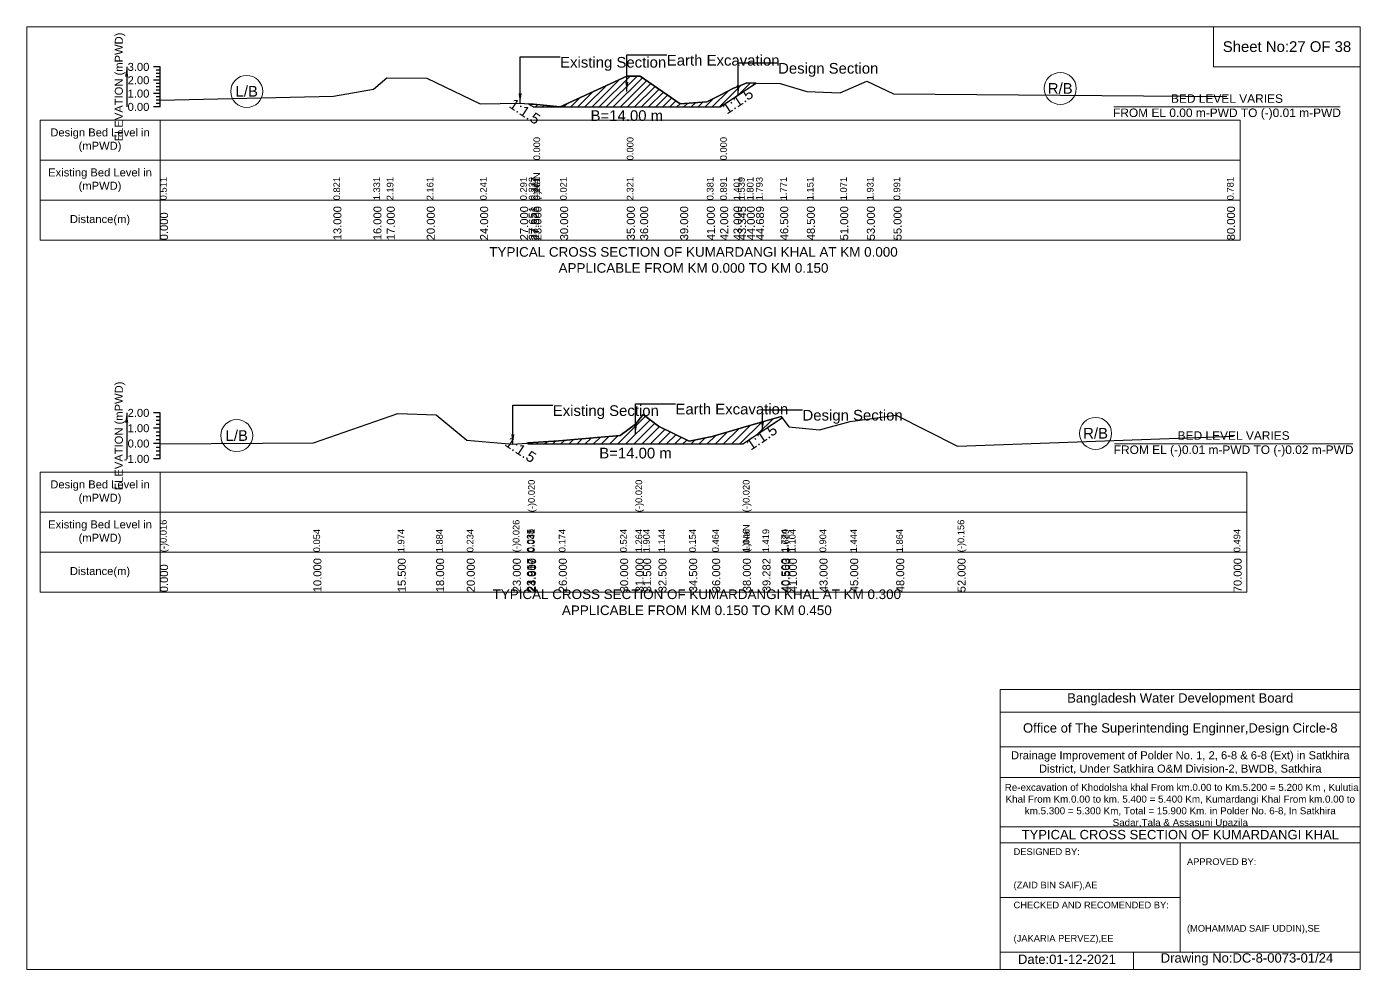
# Model space of a CAD drawing. Header units: inches. Extents: x 93000 to 476000, y -4242 to 0.
# Drawn here: x 360000 to 366000, y -4242 to 0 of the extents above; entities that cross this region are included whole.
import ezdxf

# ---------------------------------------------------------------- set-up
doc = ezdxf.new("R2010")
doc.units = ezdxf.units.IN
doc.header["$LTSCALE"] = 7
doc.header["$MEASUREMENT"] = 0
doc.linetypes.add('DASHED', pattern=[0.75, 0.5, -0.25])
for name, color, linetype, lineweight in [('Cross section Data Border', 7, 'Continuous', 9), ('Cross Section Labels', 7, 'Continuous', 9), ('Design_Bed_Level for Xsection', 7, 'DASHED', 25), ('Existing_Bed_Level for Xsection', 7, 'Continuous', 25), ('Long Section Labels', 7, 'Continuous', 9)]:
    doc.layers.add(name, color=color, linetype=linetype, lineweight=lineweight)
doc.styles.get("Standard").update_dxf_attribs({"font": 'arial.ttf'})
doc.dimstyles.get("Standard").update_dxf_attribs({"dimtxt": 0.18, "dimasz": 0.18, "dimexe": 0.18, "dimexo": 0.0625, "dimgap": 0.09, "dimtad": 0, "dimtih": 1, "dimtoh": 1, "dimdec": 4, "dimzin": 0, "dimdsep": 46, "dimtxsty": 'Standard', "dimcen": 0.09, "dimadec": 0, "dimazin": 0, "dimtfac": 1, "dimtdec": 4, "dimtofl": 0, "dimtmove": 0, "dimatfit": 3, "dimfxl": 1, "dimtolj": 1, "dimtzin": 0, "dimarcsym": 0})

msp = doc.modelspace()

# ---------------------------------------------------------------- hatches: boundary and pattern name
at = {"layer": 'Existing_Bed_Level for Xsection'}
h = msp.add_hatch(dxfattribs=at)
h.set_pattern_fill('ANSI31', color=256, scale=180, style=0)
h.paths.add_polyline_path([(362259.1, -347.3), (362269.5, -354.3), (362280, -361.3), (362400, -361.3), (362700, -361.3), (362760, -361.3), (362940, -361.3), (363060, -361.3), (363120, -361.3), (363180, -321.3), (363200.7, -307.5), (363240, -281.3), (363281.3, -253.7), (363240, -253.2), (363200.7, -268.9), (363180, -277.2), (363120, -307.8), (363060, -338.4), (362940, -346.8), (362760, -222), (362700, -222), (362400, -360), (362280, -349.2), (362269.5, -348.3)])
h = msp.add_hatch(dxfattribs=at)
h.set_pattern_fill('ANSI31', color=256, scale=207, style=0)
h.paths.add_polyline_path([(362250.3, -1873.8), (362253.1, -1875.7), (362256, -1877.6), (362394, -1877.6), (362670, -1877.6), (362739, -1877.6), (362773.5, -1877.6), (362842.5, -1877.6), (362980.5, -1877.6), (363084, -1877.6), (363222, -1877.6), (363310.4, -1818.7), (363394.5, -1762.6), (363398.9, -1759.7), (363394.5, -1753.8), (363310.4, -1778.3), (363222, -1804), (363084, -1844.2), (362980.5, -1865.6), (362842.5, -1797.3), (362773.5, -1744.9), (362739, -1789), (362670, -1840.1), (362394, -1864.2), (362256, -1873.4), (362253.1, -1873.6)])

# ---------------------------------------------------------------- linework, layer by layer
at = {"layer": 'Cross section Data Border'}
for points in [[(360000, 0), (366000, 0), (366000, -4242), (360000, -4242)], [(365340, 0), (366000, 0), (366000, -180), (365340, -180)], [(360060, -421.3), (365460, -421.3), (365460, -961.3), (360060, -961.3)], [(360060, -2005.2), (365490, -2005.2), (365490, -2545.2), (360060, -2545.2)]]:
    msp.add_lwpolyline(points, close=True, dxfattribs=at)
for points in [[(360600, -421.3), (360600, -961.3)], [(360060, -601.3), (365460, -601.3)], [(360060, -781.3), (365460, -781.3)], [(360600, -2005.2), (360600, -2545.2)], [(360060, -2185.2), (365490, -2185.2)], [(360060, -2365.2), (365490, -2365.2)], [(364380, -4242), (364380, -2982), (366000, -2982)], [(364380, -3084), (366000, -3084)], [(364380, -3240), (366000, -3240)], [(364380, -3378), (366000, -3378)], [(364380, -3600), (366000, -3600)], [(364380, -3672), (366000, -3672)], [(365190, -3672), (365190, -4164)], [(364380, -3918), (365190, -3918)], [(364380, -4164), (366000, -4164)], [(364980, -4164), (364980, -4242)]]:
    msp.add_lwpolyline(points, dxfattribs=at)
at = {"layer": 'Cross Section Labels'}
for points in [[(364891, -361.3), (365909, -361.3)], [(364894.2, -1877.6), (365965.8, -1877.6)]]:
    msp.add_lwpolyline(points, dxfattribs=at)
for centre in [(360990, -291.3), (364650, -278.1), (360945, -1840.4), (364809, -1830.1)]:
    msp.add_circle(centre, 72, dxfattribs=at)
at = {"layer": 'Design_Bed_Level for Xsection'}
for points in [[(362259.1, -347.3), (362269.5, -354.3), (362280, -361.3), (362700, -361.3), (363120, -361.3), (363200.7, -307.5), (363281.3, -253.7)], [(362250.3, -1873.8), (362253.1, -1875.7), (362256, -1877.6), (362739, -1877.6), (363222, -1877.6), (363310.4, -1818.7), (363398.9, -1759.7)]]:
    msp.add_lwpolyline(points, dxfattribs=at)
at = {"layer": 'Existing_Bed_Level for Xsection'}
for points in [[(360600, -181.3), (360570, -181.3)], [(360600, -196.3), (360582, -196.3)], [(360600, -211.3), (360582, -211.3)], [(360600, -226.3), (360582, -226.3)], [(360600, -361.3), (360600, -301.3), (360600, -241.3), (360600, -181.3)], [(360600, -330.6), (361380, -312), (361560, -281.4), (361620, -229.8), (361800, -231.6), (362040, -346.8), (362220, -343.8), (362259.1, -347.3), (362269.5, -348.3), (362280, -349.2), (362280, -349.2), (362400, -360), (362700, -222), (362700, -222), (362760, -222), (362940, -346.8), (363060, -338.4), (363120, -307.8), (363120, -307.8), (363180, -277.2), (363200.7, -268.9), (363240, -253.2), (363281.3, -253.7), (363390, -255), (363510, -292.2), (363660, -297), (363780, -245.4), (363900, -301.8), (365400, -314.4)], [(360600, -241.3), (360570, -241.3)], [(360600, -256.3), (360582, -256.3)], [(360600, -271.3), (360582, -271.3)], [(360600, -286.3), (360582, -286.3)], [(360600, -301.3), (360570, -301.3)], [(360600, -316.3), (360582, -316.3)], [(360600, -331.3), (360582, -331.3)], [(360600, -346.3), (360582, -346.3)], [(360600, -361.3), (360570, -361.3)], [(360600, -1738.2), (360570, -1738.2)], [(360600, -1945.2), (360600, -1876.2), (360600, -1807.2), (360600, -1738.2)], [(360600, -1755.5), (360582, -1755.5)], [(360600, -1772.7), (360582, -1772.7)], [(360600, -1790), (360582, -1790)], [(360600, -1877.3), (361290, -1872.5), (361669.5, -1740), (361842, -1746.2), (361980, -1860.1), (362187, -1878), (362250.3, -1873.8), (362253.1, -1873.6), (362256, -1873.4), (362256, -1873.4), (362394, -1864.2), (362670, -1840.1), (362739, -1789), (362739, -1789), (362773.5, -1744.9), (362842.5, -1797.3), (362980.5, -1865.6), (363084, -1844.2), (363222, -1804), (363222, -1804), (363310.4, -1778.3), (363394.5, -1753.8), (363398.9, -1759.7), (363429, -1800.1), (363567, -1813.9), (363705, -1776.6), (363912, -1747.6), (364188, -1887), (365430, -1842.2)], [(360600, -1807.2), (360570, -1807.2)], [(360600, -1824.5), (360582, -1824.5)], [(360600, -1841.7), (360582, -1841.7)], [(360600, -1859), (360582, -1859)], [(360600, -1876.2), (360570, -1876.2)], [(360600, -1893.5), (360582, -1893.5)], [(360600, -1910.7), (360582, -1910.7)], [(360600, -1945.2), (360570, -1945.2)], [(360600, -1928), (360582, -1928)]]:
    msp.add_lwpolyline(points, dxfattribs=at)
for points in [[(362259.1, -347.3), (362269.5, -354.3), (362280, -361.3), (362280, -361.3), (362400, -361.3), (362700, -361.3), (362700, -361.3), (362760, -361.3), (362940, -361.3), (363060, -361.3), (363120, -361.3), (363120, -361.3), (363180, -321.3), (363200.7, -307.5), (363240, -281.3), (363281.3, -253.7), (363281.3, -253.7), (363281.3, -253.7), (363240, -253.2), (363200.7, -268.9), (363180, -277.2), (363120, -307.8), (363120, -307.8), (363060, -338.4), (362940, -346.8), (362760, -222), (362700, -222), (362700, -222), (362400, -360), (362280, -349.2), (362280, -349.2), (362269.5, -348.3)], [(362250.3, -1873.8), (362250.3, -1873.8), (362253.1, -1875.7), (362256, -1877.6), (362256, -1877.6), (362394, -1877.6), (362670, -1877.6), (362739, -1877.6), (362739, -1877.6), (362773.5, -1877.6), (362842.5, -1877.6), (362980.5, -1877.6), (363084, -1877.6), (363222, -1877.6), (363222, -1877.6), (363310.4, -1818.7), (363394.5, -1762.6), (363398.9, -1759.7), (363398.9, -1759.7), (363398.9, -1759.7), (363394.5, -1753.8), (363310.4, -1778.3), (363222, -1804), (363222, -1804), (363084, -1844.2), (362980.5, -1865.6), (362842.5, -1797.3), (362773.5, -1744.9), (362739, -1789), (362739, -1789), (362670, -1840.1), (362394, -1864.2), (362256, -1873.4), (362256, -1873.4), (362253.1, -1873.6), (362250.3, -1873.8)]]:
    msp.add_lwpolyline(points, close=True, dxfattribs=at)

# ---------------------------------------------------------------- texts
at = {"layer": 'Cross section Data Border', "attachment_point": 5}
for s, insert, char_height in [('Sheet No:27 OF 38', (365670, -90), 48), ('Bangladesh Water Development Board', (365190, -3027), 42), ('Office of The Superintending Enginner,Design Circle-8', (365190, -3162), 42)]:
    msp.add_mtext(s, dxfattribs=dict(at, insert=insert, char_height=char_height))
at = {"layer": 'Cross section Data Border'}
for s, insert, char_height, width, attachment_point in [('Design Bed Level in (mPWD)', (360330, -511.3), 36, 480, 5), ('Existing Bed Level in (mPWD)', (360330, -691.3), 36, 480, 5), ('Distance(m)', (360330, -871.3), 36, 480, 5), ('Design Bed Level in (mPWD)', (360330, -2095.2), 36, 480, 5), ('Existing Bed Level in (mPWD)', (360330, -2275.2), 36, 480, 5), ('Distance(m)', (360330, -2455.2), 36, 480, 5), ('Drainage Improvement of Polder No. 1, 2, 6-8 & 6-8 (Ext) in Satkhira District, Under Satkhira O&M Division-2, BWDB, Satkhira', (365190, -3312), 36, 1680, 5), (' Re-excavation of Khodolsha khal From km.0.00 to Km.5.200 = 5.200 Km , Kulutia Khal From Km.0.00 to km. 5.400 = 5.400 Km, Kumardangi Khal From km.0.00 to km.5.300 = 5.300 Km, Total = 15.900 Km. in Polder No. 6-8, In Satkhira Sadar,Tala & Assasuni Upazila', (365190, -3507), 31.6143, 1620, 5), ('TYPICAL CROSS SECTION OF KUMARDANGI KHAL', (365190, -3636), 42, 1680, 5), ('DESIGNED BY:^J^J^J(ZAID BIN SAIF),AE', (364440, -3792), 30, 840, 4), ('APPROVED BY:^J^J^J^J^J^J(MOHAMMAD SAIF UDDIN),SE', (365220, -3912), 30, 840, 4), ('CHECKED AND RECOMENDED BY:^J^J^J(JAKARIA PERVEZ),EE', (364440, -4032), 30, 840, 4), ('Date:01-12-2021', (364680, -4197), 42, 840, 5), ('Drawing No:DC-8-0073-01/24', (365490, -4197), 42, 1320, 5)]:
    msp.add_mtext(s, dxfattribs=dict(at, insert=insert, char_height=char_height, width=width, attachment_point=attachment_point))
at = {"layer": 'Cross Section Labels'}
for s, insert, char_height, attachment_point in [('Existing Section', (362400, -136.3), 48, 1), ('Earth Excavation', (362880, -127.3), 48, 1), ('Design Section', (363380.7, -163.3), 48, 1), ('L/B', (360990, -291.3), 48, 5), ('R/B', (364650, -278.1), 48, 5), ('BED LEVEL VARIES ^JFROM EL 0.00 m-PWD TO (-)0.01 m-PWD', (365400, -361.3), 38.4, 5), ('B=14.00 m', (362700, -376.3), 48, 2), ('TYPICAL CROSS SECTION OF KUMARDANGI KHAL AT KM 0.000^JAPPLICABLE FROM KM 0.000 TO KM 0.150', (363000, -1050), 43.2, 5), ('Existing Section', (362367, -1703.7), 48, 1), ('Earth Excavation', (362919, -1696.8), 48, 1), ('Design Section', (363490.4, -1724.4), 48, 1), ('L/B', (360945, -1840.4), 48, 5), ('R/B', (364809, -1830.1), 48, 5), ('BED LEVEL VARIES ^JFROM EL (-)0.01 m-PWD TO (-)0.02 m-PWD', (365430, -1877.6), 38.4, 5), ('B=14.00 m', (362739, -1894.9), 48, 2), ('TYPICAL CROSS SECTION OF KUMARDANGI KHAL AT KM 0.300^JAPPLICABLE FROM KM 0.150 TO KM 0.450', (363015, -2590.5), 43.2, 5)]:
    msp.add_mtext(s, dxfattribs=dict(at, insert=insert, char_height=char_height, attachment_point=attachment_point))
at = {"layer": 'Cross Section Labels', "char_height": 48, "attachment_point": 2}
for insert, rotation in [((363185.7, -315), 33.69007), ((362254.5, -361.8), 326.30993), ((363293.2, -1827.3), 33.69007), ((362235.9, -1884.3), 326.30993)]:
    msp.add_mtext('1:1.5', dxfattribs=dict(at, insert=insert, rotation=rotation))
at = {"layer": 'Existing_Bed_Level for Xsection', "char_height": 36, "attachment_point": 5, "rotation": 90}
for insert in [(360420, -271.3), (360420, -1841.7)]:
    msp.add_mtext('ELEVATION (mPWD)', dxfattribs=dict(at, insert=insert))
at = {"layer": 'Existing_Bed_Level for Xsection', "char_height": 36, "attachment_point": 6}
for s, insert in [('3.00', (360552, -181.3)), ('2.00', (360552, -241.3)), ('1.00', (360552, -301.3)), ('0.00', (360552, -361.3)), ('2.00', (360552, -1738.2)), ('1.00', (360552, -1807.2)), ('0.00', (360552, -1876.2)), ('-1.00', (360552, -1945.2))]:
    msp.add_mtext(s, dxfattribs=dict(at, insert=insert))
at = {"layer": 'Long Section Labels', "attachment_point": 1, "rotation": 90}
for s, insert, char_height in [('0.000', (362280, -601.3), 30), ('0.000', (362700, -601.3), 30), ('0.000', (363120, -601.3), 30), ('(-)NaN', (362280, -781.3), 30), ('0.511', (360600, -781.3), 30), ('0.821', (361380, -781.3), 30), ('1.331', (361560, -781.3), 30), ('2.191', (361620, -781.3), 30), ('2.161', (361800, -781.3), 30), ('0.241', (362040, -781.3), 30), ('0.241', (362040, -781.3), 30), ('0.291', (362220, -781.3), 30), ('0.232', (362259.1, -781.3), 30), ('0.217', (362269.5, -781.3), 30), ('0.201', (362280, -781.3), 30), ('0.201', (362280, -781.3), 30), ('0.021', (362400, -781.3), 30), ('2.321', (362700, -781.3), 30), ('2.321', (362700, -781.3), 30), ('2.321', (362700, -781.3), 30), ('2.321', (362700, -781.3), 30), ('0.381', (363060, -781.3), 30), ('0.891', (363120, -781.3), 30), ('0.891', (363120, -781.3), 30), ('0.891', (363120, -781.3), 30), ('1.401', (363180, -781.3), 30), ('1.539', (363200.7, -781.3), 30), ('1.801', (363240, -781.3), 30), ('1.793', (363281.3, -781.3), 30), ('1.771', (363390, -781.3), 30), ('1.151', (363510, -781.3), 30), ('1.071', (363660, -781.3), 30), ('1.931', (363780, -781.3), 30), ('0.991', (363900, -781.3), 30), ('0.781', (365400, -781.3), 30), ('0.000', (360600, -961.3), 36), ('13.000', (361380, -961.3), 36), ('16.000', (361560, -961.3), 36), ('17.000', (361620, -961.3), 36), ('20.000', (361800, -961.3), 36), ('24.000', (362040, -961.3), 36), ('27.000', (362220, -961.3), 36), ('27.651', (362259.1, -961.3), 36), ('27.826', (362269.5, -961.3), 36), ('28.000', (362280, -961.3), 36), ('28.000', (362280, -961.3), 36), ('28.000', (362280, -961.3), 36), ('30.000', (362400, -961.3), 36), ('35.000', (362700, -961.3), 36), ('35.000', (362700, -961.3), 36), ('35.000', (362700, -961.3), 36), ('36.000', (362760, -961.3), 36), ('39.000', (362940, -961.3), 36), ('41.000', (363060, -961.3), 36), ('42.000', (363120, -961.3), 36), ('42.000', (363120, -961.3), 36), ('42.000', (363120, -961.3), 36), ('43.000', (363180, -961.3), 36), ('43.345', (363200.7, -961.3), 36), ('44.000', (363240, -961.3), 36), ('44.689', (363281.3, -961.3), 36), ('46.500', (363390, -961.3), 36), ('48.500', (363510, -961.3), 36), ('51.000', (363660, -961.3), 36), ('53.000', (363780, -961.3), 36), ('55.000', (363900, -961.3), 36), ('80.000', (365400, -961.3), 36), ('(-)0.020', (362256, -2185.2), 30), ('(-)0.020', (362739, -2185.2), 30), ('(-)0.020', (363222, -2185.2), 30), ('(-)0.016', (360600, -2365.2), 30), ('0.054', (361290, -2365.2), 30), ('1.974', (361669.5, -2365.2), 30), ('1.884', (361842, -2365.2), 30), ('0.234', (361980, -2365.2), 30), ('(-)0.026', (362187, -2365.2), 30), ('0.035', (362250.3, -2365.2), 30), ('0.038', (362253.1, -2365.2), 30), ('0.041', (362256, -2365.2), 30), ('0.041', (362256, -2365.2), 30), ('0.041', (362256, -2365.2), 30), ('0.174', (362394, -2365.2), 30), ('0.524', (362670, -2365.2), 30), ('1.264', (362739, -2365.2), 30), ('1.264', (362739, -2365.2), 30), ('1.264', (362739, -2365.2), 30), ('1.904', (362773.5, -2365.2), 30), ('1.144', (362842.5, -2365.2), 30), ('0.154', (362980.5, -2365.2), 30), ('0.464', (363084, -2365.2), 30), ('(-)NaN', (363222, -2365.2), 30), ('1.046', (363222, -2365.2), 30), ('1.046', (363222, -2365.2), 30), ('1.419', (363310.4, -2365.2), 30), ('1.774', (363394.5, -2365.2), 30), ('1.689', (363398.9, -2365.2), 30), ('1.104', (363429, -2365.2), 30), ('0.904', (363567, -2365.2), 30), ('1.444', (363705, -2365.2), 30), ('1.864', (363912, -2365.2), 30), ('(-)0.156', (364188, -2365.2), 30), ('0.494', (365430, -2365.2), 30), ('10.000', (361290, -2545.2), 36), ('15.500', (361669.5, -2545.2), 36), ('18.000', (361842, -2545.2), 36), ('20.000', (361980, -2545.2), 36), ('23.000', (362187, -2545.2), 36), ('23.917', (362250.3, -2545.2), 36), ('23.959', (362253.1, -2545.2), 36), ('24.000', (362256, -2545.2), 36), ('24.000', (362256, -2545.2), 36), ('24.000', (362256, -2545.2), 36), ('26.000', (362394, -2545.2), 36), ('30.000', (362670, -2545.2), 36), ('31.000', (362739, -2545.2), 36), ('31.000', (362739, -2545.2), 36), ('31.000', (362739, -2545.2), 36), ('31.500', (362773.5, -2545.2), 36), ('32.500', (362842.5, -2545.2), 36), ('34.500', (362980.5, -2545.2), 36), ('36.000', (363084, -2545.2), 36), ('38.000', (363222, -2545.2), 36), ('38.000', (363222, -2545.2), 36), ('38.000', (363222, -2545.2), 36), ('39.282', (363310.4, -2545.2), 36), ('40.500', (363394.5, -2545.2), 36), ('40.563', (363398.9, -2545.2), 36), ('41.000', (363429, -2545.2), 36), ('43.000', (363567, -2545.2), 36), ('45.000', (363705, -2545.2), 36), ('48.000', (363912, -2545.2), 36), ('52.000', (364188, -2545.2), 36), ('70.000', (365430, -2545.2), 36), ('0.000', (360600, -2545.2), 36)]:
    msp.add_mtext(s, dxfattribs=dict(at, insert=insert, char_height=char_height))

# ---------------------------------------------------------------- leaders
at = {"layer": 'Cross Section Labels', "annotation_type": 0, "has_hookline": 1, "hookline_direction": 0}
for points, text_width in [([(362220, -343.8), (362220, -136.3), (362399.9, -136.3)], 467.2), ([(362700, -291.6), (362700, -127.3), (362879.9, -127.3)], 497), ([(363200.7, -307.5), (363200.7, -163.3), (363380.6, -163.3)], 441.2), ([(362187, -1878), (362187, -1703.7), (362366.9, -1703.7)], 467.2), ([(362739, -1833.3), (362739, -1696.8), (362918.9, -1696.8)], 497), ([(363310.4, -1818.7), (363310.4, -1724.4), (363490.3, -1724.4)], 441.2)]:
    msp.add_leader(points, dimstyle='Standard', override={"dimasz": 43.2}, dxfattribs=dict(at, text_width=text_width))
at = {"layer": 'Existing_Bed_Level for Xsection'}
for points in [[(360450, -181.3), (360450, -361.3)], [(360450, -1738.2), (360450, -1945.2)]]:
    msp.add_leader(points, dimstyle='Standard', override={"dimasz": 43.2}, dxfattribs=at)

doc.saveas('drawing.dxf')
